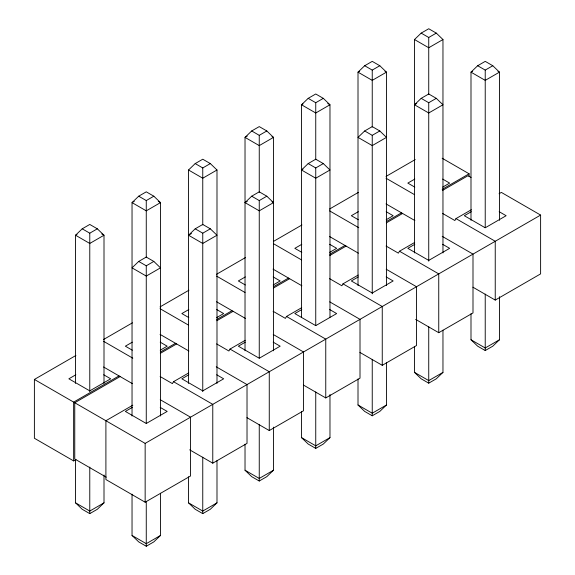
<?xml version="1.0" encoding="UTF-8"?>
<svg xmlns="http://www.w3.org/2000/svg" width="575" height="575" viewBox="0 0 575 575"><rect width="100%" height="100%" fill="white"/><g stroke="black" fill="none" stroke-linecap="round" stroke-linejoin="round"><path stroke-width="0.86" d="M188.737 372.902L173.513 381.692L172.399 383.618L160.116 376.524M245.23 340.285L230.007 349.075L228.893 351.002L216.61 343.908M301.724 307.668L286.501 316.458L285.387 318.385L273.103 311.291M358.218 275.051L342.995 283.842L341.881 285.768L329.597 278.674M414.712 242.434L399.488 251.225L398.374 253.151L386.091 246.057M471.363 209.731L455.982 218.608L454.868 220.534L442.585 213.44M104.003 383.41L104.003 235.232L97.333 228.814L89.772 224.451L82.211 228.814L75.541 235.232L75.541 383.41M160.497 416.027L160.497 202.616L153.827 196.197L146.266 191.834L138.704 196.197L132.034 202.616L132.034 416.027M188.528 383.41L188.528 169.999L195.198 163.58L202.759 159.218L210.321 163.58L216.991 169.999L216.991 383.41M273.484 350.793L273.484 137.389L266.814 130.963L259.253 126.601L251.692 130.963L245.022 137.389L245.022 350.793M138.704 261.431L132.034 267.849L146.266 276.072L160.497 267.849L153.827 261.431L146.266 257.068L138.704 261.431L146.266 265.794L153.827 261.431M329.978 317.278L329.978 104.772L323.308 98.347L315.747 93.984L308.186 98.347L301.516 104.772L301.516 317.278M195.198 228.814L188.528 235.232L202.759 243.455L216.991 235.232L210.321 228.814L202.759 224.451L195.198 228.814L202.759 233.177L210.321 228.814M386.472 285.559L386.472 72.155L379.802 65.73L372.241 61.367L364.679 65.73L358.009 72.155L358.009 285.559M245.022 202.616L251.692 196.197L259.253 191.834L266.814 196.197L273.484 202.616L259.253 210.838L245.022 202.616L247.264 201.322M414.503 252.943L414.503 39.538L421.173 33.113L428.734 28.75L436.296 33.113L442.966 39.538L442.966 252.943M301.516 169.999L308.186 163.58L315.747 159.218L323.308 163.58L329.978 169.999L315.747 178.221L301.516 169.999L303.011 169.136M364.679 130.963L358.009 137.389L372.241 145.604L386.472 137.389L379.802 130.963L372.241 126.601L364.679 130.963L372.241 135.333L379.802 130.963M414.503 104.772L421.173 98.347L428.734 93.984L436.296 98.347L442.966 104.772L428.734 112.987L414.503 104.772L416.746 103.471M499.459 220.326L499.459 72.155L492.789 65.73L485.228 61.367L477.667 65.73L470.997 72.155L470.997 220.326M104.003 475.007L104.003 502.845L97.333 509.27L89.772 513.633L82.211 509.27L75.541 502.845L75.541 459.741M160.497 493.257L160.497 535.462L153.827 541.887L146.266 546.25L138.704 541.887L132.034 535.462L132.034 494.155M216.991 460.64L216.991 502.845L210.321 509.27L202.759 513.633L195.198 509.27L188.528 502.845L188.528 476.804M273.484 427.124L273.484 470.228L266.814 476.653L259.253 481.016L251.692 476.653L245.022 470.228L245.022 444.188M329.978 394.507L329.978 437.611L323.308 444.037L315.747 448.399L308.186 444.037L301.516 437.611L301.516 411.571M386.472 362.789L386.472 405.001L379.802 411.42L372.241 415.783L364.679 411.42L358.009 405.001L358.009 378.954M442.966 330.172L442.966 372.384L436.296 378.803L428.734 383.166L421.173 378.803L414.503 372.384L414.503 346.337M499.459 296.657L499.459 339.768L492.789 346.186L485.228 350.549L477.667 346.186L470.997 339.768L470.997 313.72M77.036 234.37L75.541 235.232L89.772 243.455L104.003 235.232L101.761 233.939M134.277 201.322L132.034 202.616L146.266 210.838L160.497 202.616L158.254 201.322M247.264 136.088L245.022 137.389L259.253 145.604L273.484 137.389L271.989 136.519M303.011 103.903L301.516 104.772L315.747 112.987L329.978 104.772L327.736 103.471M359.504 71.286L358.009 72.155L372.241 80.371L386.472 72.155L384.977 71.286M82.211 228.814L89.772 233.177L97.333 228.814M138.704 196.197L146.266 200.567L153.827 196.197M195.198 163.58L202.759 167.95L210.321 163.58M251.692 130.963L259.253 135.333L266.814 130.963M308.186 98.347L315.747 102.717L323.308 98.347M364.679 65.73L372.241 70.1L379.802 65.73M421.173 33.113L428.734 37.483L436.296 33.113M216.991 169.999L202.759 178.221L188.528 169.999M442.966 39.538L428.734 47.754L414.503 39.538M189.276 234.801L191.518 233.507M472.492 71.286L470.997 72.155L485.228 80.371L499.459 72.155L497.964 71.286M251.692 196.197L259.253 200.567L266.814 196.197M308.186 163.58L315.747 167.95L323.308 163.58M421.173 98.347L428.734 102.717L436.296 98.347M477.667 65.73L485.228 70.1L492.789 65.73M75.95 459.59L73.643 460.92L34.392 438.258L34.392 379.442L75.914 355.465M103.529 339.523L132.451 322.827M160.022 306.913L188.945 290.21M216.516 274.297L245.439 257.593M273.772 241.241L301.933 224.976M329.504 209.063L358.426 192.359M386.012 176.439L415.236 159.562M75.835 374.778L68.863 378.803L89.772 390.871L110.68 378.803L103.708 374.778M132.329 342.161L125.357 346.186L132.329 350.211M188.823 309.544L181.851 313.569L188.823 317.594M245.317 276.927L238.345 280.952L245.317 284.977M301.81 244.31L294.838 248.335L301.81 252.36M358.304 211.693L351.332 215.718L358.304 219.743M414.798 179.077L407.826 183.102L414.798 187.127M160.202 350.211L167.174 346.186L160.202 342.161M216.696 317.594L223.668 313.569L216.696 309.544M273.19 284.977L280.162 280.952L273.19 276.927M329.683 252.36L336.655 248.335L329.683 244.31M386.177 219.743L393.149 215.718L386.177 211.693M442.671 187.127L449.643 183.102L442.671 179.077M34.392 379.442L73.643 402.105L119.018 375.913M160.288 352.087L175.512 343.297M216.782 319.47L232.005 310.68M273.276 286.853L288.499 278.063M329.77 254.236L344.993 245.446M386.263 221.619L401.487 212.829M442.189 189.333L469.099 173.794L469.099 176.468M106.238 477.171L74.757 458.994L74.757 402.752L120.132 376.553M160.324 353.345L176.626 343.936M216.818 320.728L233.119 311.319M273.312 288.111L289.613 278.702M329.806 255.494L346.107 246.086M386.299 222.884L402.601 213.469M442.613 190.368L467.993 175.72L471.062 177.495M132.811 405.188L105.901 420.728L105.901 479.543L145.152 502.205L190.526 476.007L190.526 417.198L160.245 399.711M499.05 193.746L501.357 192.409L540.608 215.079L540.608 273.887L495.24 300.085L472.916 287.198M132.329 407.395L125.357 411.42L146.266 423.488L167.174 411.42L160.202 407.395M188.823 374.778L181.851 378.803L202.759 390.871L223.668 378.803L216.696 374.778M245.317 342.161L238.345 346.186L259.253 358.254L280.162 346.186L273.19 342.161M301.81 309.544L294.838 313.569L315.747 325.637L336.655 313.569L329.683 309.544M358.304 276.927L351.332 280.952L372.241 293.02L393.149 280.952L386.177 276.927M414.798 244.31L407.826 248.335L428.734 260.403L449.643 248.335L442.671 244.31M471.292 211.693L464.32 215.718L485.228 227.786L506.137 215.718L499.165 211.693M74.757 402.752L145.152 443.39L540.608 215.079M104.003 502.845L89.772 511.067L75.541 502.845M189.678 449.837L212.772 463.17L247.02 443.39L247.02 384.582L216.229 366.8M246.941 417.666L269.265 430.553L303.514 410.773L303.514 351.965L273.233 334.478M303.435 385.049L325.759 397.936L360.007 378.156L360.007 319.348L329.727 301.861M359.928 352.432L382.253 365.319L416.501 345.546L416.501 286.731L386.22 269.244M415.653 319.369L438.747 332.702L472.995 312.929L472.995 254.114L442.204 236.339M160.497 535.462L146.266 543.684L132.034 535.462M216.991 502.845L202.759 511.067L188.528 502.845M273.484 470.228L259.253 478.45L245.022 470.228M329.978 437.611L315.747 445.833L301.516 437.611M386.472 405.001L372.241 413.217L358.009 405.001M442.966 372.384L428.734 380.6L414.503 372.384M499.459 339.768L485.228 347.983L470.997 339.768M442.161 158.24L469.099 173.794M386.012 178.214L414.496 194.652M455.982 218.608L495.24 241.27L495.24 300.085M386.026 203.902L414.884 220.563M329.518 210.831L358.771 227.714M399.488 251.225L438.747 273.887L438.747 332.702M271.989 201.753L273.484 202.616M329.533 236.519L358.39 253.18M273.793 243.886L301.508 259.886M342.995 283.842L382.253 306.504L382.253 365.319M273.039 269.136L301.897 285.797M216.531 276.065L245.015 292.502M286.501 316.458L325.759 339.121L325.759 397.936M216.545 301.753L245.403 318.413M160.037 308.674L188.521 325.119M230.007 349.075L269.265 371.738L269.265 430.553M160.051 334.37L188.909 351.03M103.543 341.291L132.796 358.182M173.513 381.692L212.772 404.354L212.772 463.17M103.558 366.987L132.415 383.647M485.228 70.1L485.228 227.65M485.228 294.105L485.228 350.549M428.734 37.483L428.734 94.451M428.734 102.717L428.734 261.165M428.734 326.715L428.734 383.166M372.241 70.1L372.241 127.068M372.241 135.333L372.241 293.782M372.241 359.332L372.241 415.783M315.747 102.717L315.747 159.685M315.747 167.95L315.747 325.5M315.747 391.949L315.747 448.399M259.253 135.333L259.253 192.302M259.253 200.567L259.253 358.11M259.253 424.566L259.253 481.016M202.759 167.95L202.759 224.918M202.759 233.177L202.759 391.625M202.759 457.183L202.759 513.633M146.266 200.567L146.266 257.535M146.266 265.794L146.266 423.344M146.266 501.472L146.266 546.25M145.152 443.39L145.152 502.205M89.772 233.177L89.772 391.625M89.772 467.065L89.772 513.633M73.643 402.105L73.643 460.92"/></g></svg>
